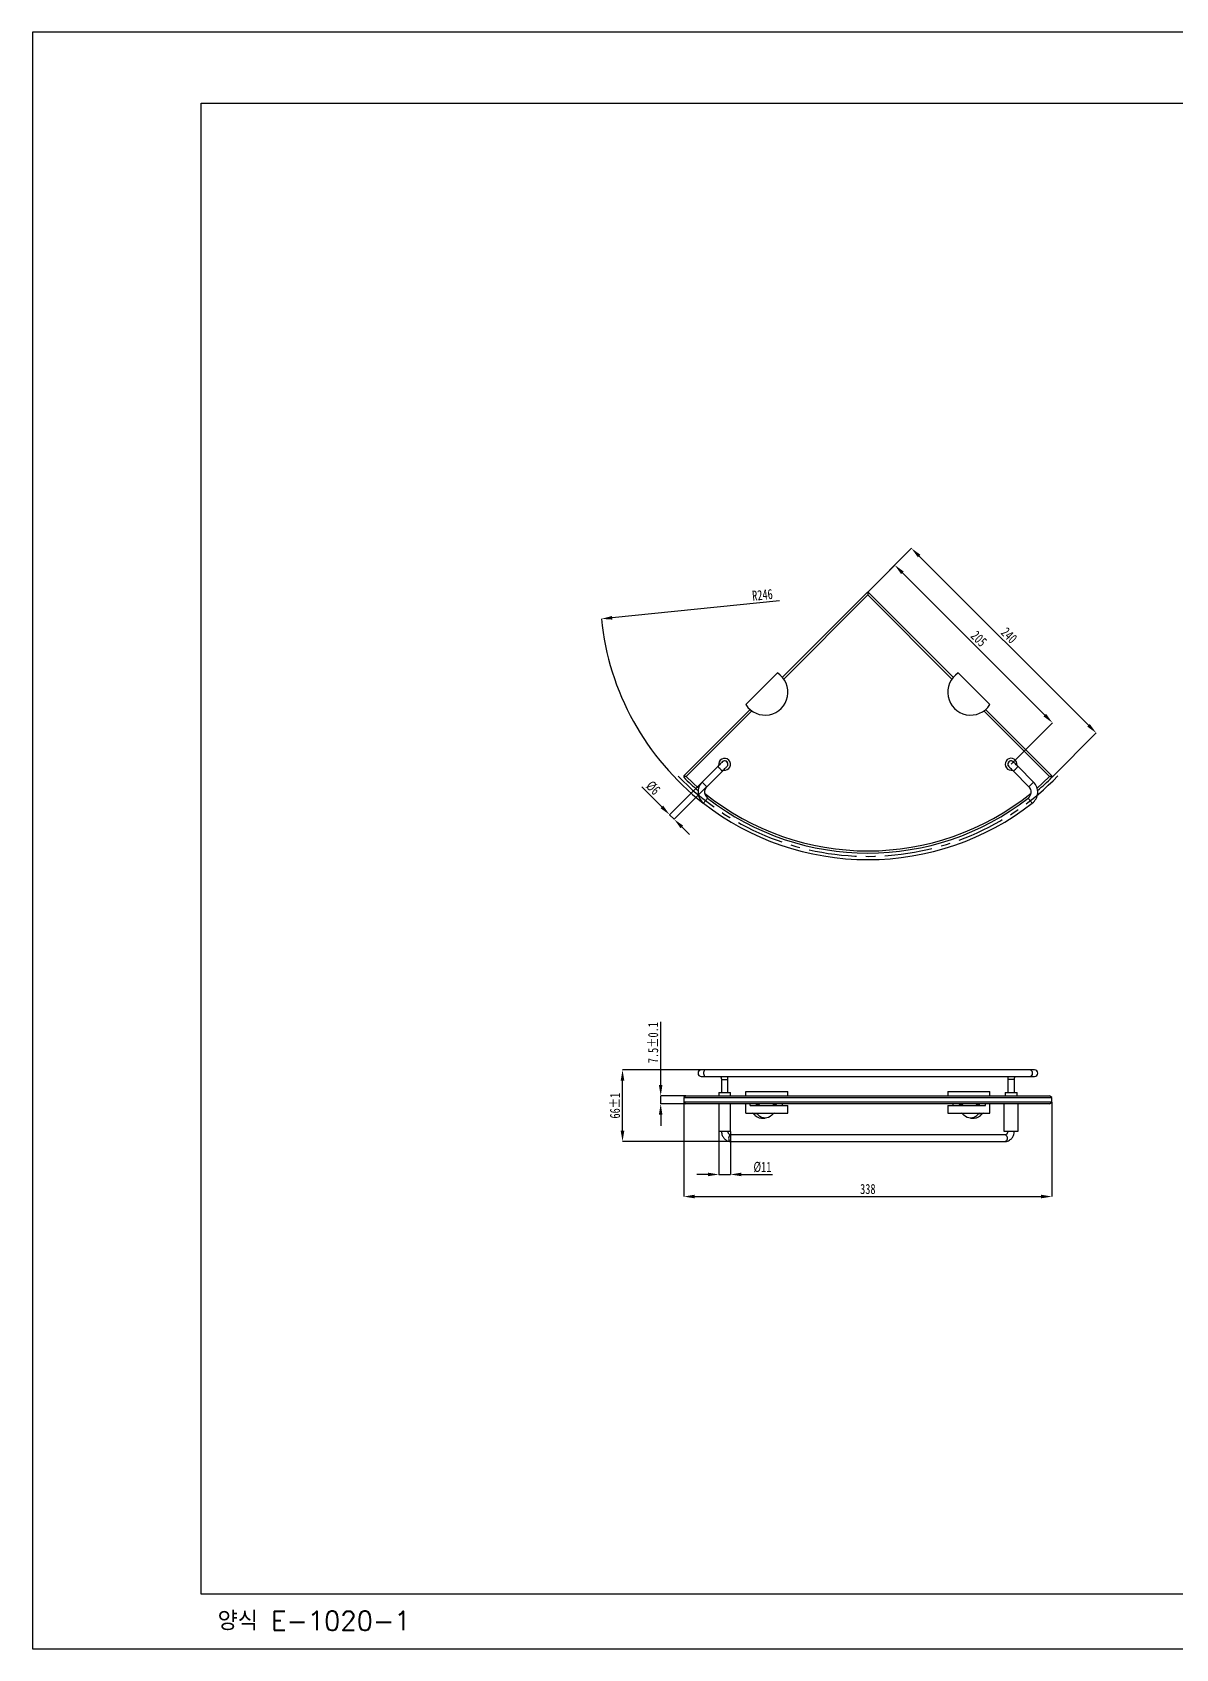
# Model space of a CAD drawing. Extents: x -7342 to 109, y -2632 to 214.
# Drawn here: x -5701.5 to -5491.5, y -2632.3 to -2335.3 of the extents above; entities that cross this region are included whole.
import ezdxf

# ---------------------------------------------------------------- set-up
doc = ezdxf.new("R2010")
doc.units = 0
doc.header["$LTSCALE"] = 7
doc.linetypes.add('CENTER', pattern=[2, 1.25, -0.25, 0.25, -0.25])
doc.layers.get('0').update_dxf_attribs({"color": 2, "linetype": 'CONTINUOUS'})
doc.layers.get('Defpoints').update_dxf_attribs({"linetype": 'CONTINUOUS'})
for name, color, linetype in [('CENTER_LINE', 1, 'CENTER'), ('DIM', 2, 'CONTINUOUS'), ('DWG', 7, 'CONTINUOUS')]:
    doc.layers.add(name, color=color, linetype=linetype)
doc.styles.add('GHS', font='ROMANS.shx', dxfattribs={"bigfont": 'GHS.shx'})
doc.styles.add('SLDTEXTSTYLE3', font='TXT', dxfattribs={"width": 0.75})
doc.dimstyles.new('SLDDIMSTYLE1', dxfattribs={"dimtxt": 1.852083, "dimasz": 2, "dimexe": 0, "dimexo": 0.0625, "dimgap": 0.463021, "dimtad": 1, "dimdec": 0, "dimlfac": 5, "dimrnd": 1e-09, "dimzin": 12, "dimdsep": 46, "dimtxsty": 'SLDTEXTSTYLE3', "dimsah": 1, "dimcen": 0.09, "dimadec": 0, "dimazin": 3, "dimtfac": 1, "dimtdec": 0, "dimtofl": 0, "dimtmove": 0, "dimatfit": 3, "dimfxl": 1, "dimfrac": 2, "dimtolj": 1, "dimtzin": 12, "dimarcsym": 0})
doc.dimstyles.new('SLDDIMSTYLE2', dxfattribs={"dimtxt": 1.852083, "dimasz": 2, "dimexe": 0, "dimexo": 0.0625, "dimgap": 0.463021, "dimtad": 1, "dimdec": 0, "dimlfac": 5, "dimrnd": 1e-09, "dimzin": 12, "dimdsep": 46, "dimtxsty": 'SLDTEXTSTYLE3', "dimsah": 1, "dimcen": 0.09, "dimadec": 0, "dimazin": 3, "dimtfac": 1, "dimtdec": 0, "dimtmove": 0, "dimatfit": 0, "dimfxl": 1, "dimfrac": 2, "dimtolj": 1, "dimtzin": 12, "dimarcsym": 0})
doc.dimstyles.new('SLDDIMSTYLE3', dxfattribs={"dimtxt": 1.852083, "dimasz": 2, "dimexe": 0, "dimexo": 0.0625, "dimgap": 0.463021, "dimtad": 1, "dimdec": 0, "dimlfac": 5, "dimrnd": 1e-09, "dimzin": 12, "dimdsep": 46, "dimtxsty": 'SLDTEXTSTYLE3', "dimsah": 1, "dimcen": 0.09, "dimadec": 0, "dimazin": 3, "dimtol": 1, "dimtp": 1, "dimtm": 1, "dimtfac": 1, "dimtdec": 0, "dimtmove": 0, "dimatfit": 0, "dimfxl": 1, "dimfrac": 2, "dimtolj": 1, "dimarcsym": 0})
doc.dimstyles.new('SLDDIMSTYLE4', dxfattribs={"dimtxt": 1.852083, "dimasz": 2, "dimexe": 0, "dimexo": 0.0625, "dimgap": 0.463021, "dimtad": 1, "dimdec": 1, "dimlfac": 5, "dimrnd": 1e-09, "dimzin": 12, "dimdsep": 46, "dimtxsty": 'SLDTEXTSTYLE3', "dimsah": 1, "dimcen": 0.09, "dimadec": 0, "dimazin": 3, "dimtol": 1, "dimtp": 0.1, "dimtm": 0.1, "dimtfac": 1, "dimtdec": 1, "dimtmove": 0, "dimatfit": 0, "dimfxl": 1, "dimfrac": 2, "dimtolj": 1, "dimarcsym": 0})

# ---------------------------------------------------------------- blocks, each defined once
blk = doc.blocks.new('*D13')
at = {"layer": 'Defpoints', "color": 0, "transparency": 16777216}
for p in [(-5548.2, -2438.27), (-5506.11, -2464.06), (-5514.26, -2472.21)]:
    blk.add_point(p, dxfattribs=at)
at = {"layer": 'DIM', "color": 0, "lineweight": -2, "transparency": 16777216}
for p, q in [((-5548.15, -2438.22), (-5540.06, -2430.12)), ((-5538.64, -2431.54), (-5507.53, -2462.65)), ((-5514.21, -2472.16), (-5506.11, -2464.06))]:
    blk.add_line(p, q, dxfattribs=at)
at = {"layer": 'DIM', "color": 0, "transparency": 16777216}
for points in [[(-5538.41, -2431.3), (-5538.88, -2431.77), (-5540.06, -2430.12)], [(-5507.29, -2462.41), (-5507.76, -2462.88), (-5506.11, -2464.06)]]:
    blk.add_solid(points, dxfattribs=at)
at = {"layer": 'DIM', "color": 0, "transparency": 16777216, "insert": (-5521.45, -2445.46), "char_height": 1.852, "attachment_point": 2, "rotation": 315, "style": 'SLDTEXTSTYLE3'}
blk.add_mtext('\\A1;240', dxfattribs=at)
blk = doc.blocks.new('*D14')
at = {"layer": 'Defpoints', "color": 0, "transparency": 16777216}
for p in [(-5543.13, -2433.2), (-5548.2, -2438.27), (-5521.75, -2469.8)]:
    blk.add_point(p, dxfattribs=at)
at = {"layer": 'DIM', "color": 0, "lineweight": -2, "transparency": 16777216}
for p, q in [((-5548.15, -2438.22), (-5543.13, -2433.2)), ((-5515.55, -2460.77), (-5541.72, -2434.61)), ((-5521.71, -2469.76), (-5514.14, -2462.19))]:
    blk.add_line(p, q, dxfattribs=at)
at = {"layer": 'DIM', "color": 0, "transparency": 16777216}
for points in [[(-5541.48, -2434.38), (-5541.95, -2434.85), (-5543.13, -2433.2)], [(-5515.32, -2460.54), (-5515.79, -2461.01), (-5514.14, -2462.19)]]:
    blk.add_solid(points, dxfattribs=at)
at = {"layer": 'DIM', "color": 0, "transparency": 16777216, "insert": (-5527, -2446.06), "char_height": 1.852, "attachment_point": 2, "rotation": 315, "style": 'SLDTEXTSTYLE3'}
blk.add_mtext('\\A1;205', dxfattribs=at)
blk = doc.blocks.new('*D15')
at = {"layer": 'Defpoints', "color": 0, "transparency": 16777216}
for p in [(-5578.49, -2473.08), (-5577.64, -2473.93), (-5584.47, -2479.07)]:
    blk.add_point(p, dxfattribs=at)
at = {"layer": 'DIM', "color": 0, "lineweight": -2, "transparency": 16777216}
for p, q in [((-5585.89, -2477.65), (-5589.59, -2473.95)), ((-5578.53, -2473.13), (-5584.47, -2479.07)), ((-5577.68, -2473.97), (-5583.63, -2479.92)), ((-5583.63, -2479.92), (-5584.47, -2479.07)), ((-5582.21, -2481.33), (-5580.8, -2482.74))]:
    blk.add_line(p, q, dxfattribs=at)
at = {"layer": 'DIM', "color": 0, "transparency": 16777216}
for points in [[(-5585.65, -2477.42), (-5586.12, -2477.89), (-5584.47, -2479.07)], [(-5581.98, -2481.09), (-5582.45, -2481.57), (-5583.63, -2479.92)]]:
    blk.add_solid(points, dxfattribs=at)
at = {"layer": 'DIM', "color": 0, "transparency": 16777216, "insert": (-5586.81, -2473.46), "char_height": 1.852, "attachment_point": 2, "rotation": 315, "style": 'SLDTEXTSTYLE3'}
blk.add_mtext('\\A1;%%c6', dxfattribs=at)
blk = doc.blocks.new('*D16')
at = {"layer": 'Defpoints', "color": 0, "transparency": 16777216}
for p in [(-5581.86, -2531.82), (-5514.26, -2531.82), (-5514.26, -2549.24)]:
    blk.add_point(p, dxfattribs=at)
at = {"layer": 'DIM', "color": 0, "lineweight": -2, "transparency": 16777216}
for p, q in [((-5581.86, -2531.88), (-5581.86, -2549.24)), ((-5514.26, -2531.88), (-5514.26, -2549.24)), ((-5579.86, -2549.24), (-5516.26, -2549.24))]:
    blk.add_line(p, q, dxfattribs=at)
at = {"layer": 'DIM', "color": 0, "transparency": 16777216}
for points in [[(-5579.86, -2548.9), (-5579.86, -2549.57), (-5581.86, -2549.24)], [(-5516.26, -2548.9), (-5516.26, -2549.57), (-5514.26, -2549.24)]]:
    blk.add_solid(points, dxfattribs=at)
at = {"layer": 'DIM', "color": 0, "transparency": 16777216, "insert": (-5548.06, -2546.92), "char_height": 1.852, "attachment_point": 2, "style": 'SLDTEXTSTYLE3'}
blk.add_mtext('\\A1;338', dxfattribs=at)
blk = doc.blocks.new('*D17')
at = {"layer": 'Defpoints', "color": 0, "transparency": 16777216}
for p in [(-5575.45, -2537.22), (-5573.27, -2537.22), (-5575.45, -2545.18)]:
    blk.add_point(p, dxfattribs=at)
at = {"layer": 'DIM', "color": 0, "lineweight": -2, "transparency": 16777216}
for p, q in [((-5575.45, -2537.28), (-5575.45, -2545.18)), ((-5573.27, -2537.28), (-5573.27, -2545.18)), ((-5577.45, -2545.18), (-5579.45, -2545.18)), ((-5575.45, -2545.18), (-5573.27, -2545.18)), ((-5571.27, -2545.18), (-5565.57, -2545.18))]:
    blk.add_line(p, q, dxfattribs=at)
at = {"layer": 'DIM', "color": 0, "transparency": 16777216}
for points in [[(-5577.45, -2544.84), (-5577.45, -2545.51), (-5575.45, -2545.18)], [(-5571.27, -2544.84), (-5571.27, -2545.51), (-5573.27, -2545.18)]]:
    blk.add_solid(points, dxfattribs=at)
at = {"layer": 'DIM', "color": 0, "transparency": 16777216, "insert": (-5567.42, -2542.86), "char_height": 1.852, "attachment_point": 2, "style": 'SLDTEXTSTYLE3'}
blk.add_mtext('\\A1;%%c11', dxfattribs=at)
blk = doc.blocks.new('*D18')
at = {"layer": 'Defpoints', "color": 0, "transparency": 16777216}
for p in [(-5593.12, -2525.96), (-5577.88, -2525.96), (-5573.27, -2539.12)]:
    blk.add_point(p, dxfattribs=at)
at = {"layer": 'DIM', "color": 0, "lineweight": -2, "transparency": 16777216}
for p, q in [((-5577.94, -2525.96), (-5593.12, -2525.96)), ((-5593.12, -2537.12), (-5593.12, -2527.96)), ((-5573.33, -2539.12), (-5593.12, -2539.12))]:
    blk.add_line(p, q, dxfattribs=at)
at = {"layer": 'DIM', "color": 0, "transparency": 16777216}
for points in [[(-5593.46, -2527.96), (-5592.79, -2527.96), (-5593.12, -2525.96)], [(-5593.46, -2537.12), (-5592.79, -2537.12), (-5593.12, -2539.12)]]:
    blk.add_solid(points, dxfattribs=at)
at = {"layer": 'DIM', "color": 0, "transparency": 16777216, "insert": (-5595.44, -2532.54), "char_height": 1.852, "attachment_point": 2, "rotation": 90, "style": 'SLDTEXTSTYLE3'}
blk.add_mtext('\\A1;66±1 ', dxfattribs=at)
blk = doc.blocks.new('*D19')
at = {"layer": 'Defpoints', "color": 0, "transparency": 16777216}
for p in [(-5586.11, -2532.22), (-5581.43, -2530.72), (-5581.43, -2532.22)]:
    blk.add_point(p, dxfattribs=at)
at = {"layer": 'DIM', "color": 0, "lineweight": -2, "transparency": 16777216}
for p, q in [((-5586.11, -2528.72), (-5586.11, -2517.14)), ((-5581.49, -2530.72), (-5586.11, -2530.72)), ((-5586.11, -2532.22), (-5586.11, -2530.72)), ((-5581.49, -2532.22), (-5586.11, -2532.22)), ((-5586.11, -2534.22), (-5586.11, -2536.22))]:
    blk.add_line(p, q, dxfattribs=at)
at = {"layer": 'DIM', "color": 0, "transparency": 16777216}
for points in [[(-5586.45, -2528.72), (-5585.78, -2528.72), (-5586.11, -2530.72)], [(-5586.45, -2534.22), (-5585.78, -2534.22), (-5586.11, -2532.22)]]:
    blk.add_solid(points, dxfattribs=at)
at = {"layer": 'DIM', "color": 0, "transparency": 16777216, "insert": (-5588.43, -2520.96), "char_height": 1.8521, "attachment_point": 2, "rotation": 90, "style": 'SLDTEXTSTYLE3'}
blk.add_mtext('\\A1;7.5±0.1', dxfattribs=at)
blk = doc.blocks.new('*D55')
at = {"layer": 'Defpoints', "color": 0, "transparency": 16777216}
for p in [(-5548.06, -2438.12), (-5597.01, -2443.09)]:
    blk.add_point(p, dxfattribs=at)
at = {"layer": 'DIM', "color": 0, "lineweight": -2, "transparency": 16777216}
blk.add_line((-5564.28, -2439.77), (-5595.02, -2442.89), dxfattribs=at)
blk.add_arc((-5548.06, -2438.12), 49.2, 185.7947, 232.077, dxfattribs=at)
at = {"layer": 'DIM', "color": 0, "transparency": 16777216}
blk.add_solid([(-5595.05, -2442.56), (-5594.98, -2443.22), (-5597.01, -2443.09)], dxfattribs=at)
at = {"layer": 'DIM', "color": 0, "transparency": 16777216, "insert": (-5567.42, -2438.69), "char_height": 1.852, "attachment_point": 5, "rotation": 5.7947, "style": 'SLDTEXTSTYLE3'}
blk.add_mtext('\\A1;R246', dxfattribs=at)
blk = doc.blocks.new('BORDER')
for p, q in [((1, 1), (0, 1)), ((0, 1), (0, 0)), ((0, 0), (1, 0))]:
    blk.add_line(p, q)

msp = doc.modelspace()

# ---------------------------------------------------------------- linework, layer by layer
at = {"color": 4}
for p, q in [((-5670.522, -2348.314), (-5292.522, -2348.314)), ((-5670.522, -2622.314), (-5670.522, -2348.314)), ((-5292.522, -2622.314), (-5670.522, -2622.314))]:
    msp.add_line(p, q, dxfattribs=at)
at = {"color": 7, "linetype": 'Continuous', "lineweight": 25}
for p, q in [((-5563.755, -2453.822), (-5548.198, -2438.266)), ((-5548.057, -2438.266), (-5548.198, -2438.266)), ((-5548.057, -2438.266), (-5548.057, -2438.69)), ((-5547.916, -2438.266), (-5548.057, -2438.266)), ((-5547.916, -2438.266), (-5532.359, -2453.822)), ((-5548.057, -2438.69), (-5563.506, -2454.139)), ((-5532.608, -2454.139), (-5548.057, -2438.69)), ((-5564.665, -2453.035), (-5570.466, -2458.837)), ((-5525.648, -2458.837), (-5531.449, -2453.035)), ((-5581.857, -2471.924), (-5569.679, -2459.747)), ((-5569.362, -2459.996), (-5581.431, -2472.064)), ((-5514.683, -2472.064), (-5526.751, -2459.996)), ((-5526.435, -2459.747), (-5514.257, -2471.924)), ((-5575.634, -2470.227), (-5578.489, -2473.082)), ((-5521.753, -2470.893), (-5521.533, -2470.871)), ((-5517.625, -2473.082), (-5520.48, -2470.227)), ((-5581.857, -2471.924), (-5581.857, -2472.065)), ((-5581.857, -2472.065), (-5581.857, -2472.206)), ((-5577.641, -2473.931), (-5574.786, -2471.076)), ((-5521.328, -2471.076), (-5518.473, -2473.931)), ((-5514.257, -2472.065), (-5514.683, -2472.064)), ((-5514.257, -2472.065), (-5514.257, -2471.924)), ((-5514.257, -2472.206), (-5514.257, -2472.065)), ((-5577.878, -2525.958), (-5578.651, -2525.958)), ((-5578.651, -2527.158), (-5577.878, -2527.158)), ((-5518.236, -2525.958), (-5577.878, -2525.958)), ((-5577.878, -2527.158), (-5518.236, -2527.158)), ((-5517.463, -2525.958), (-5518.236, -2525.958)), ((-5518.236, -2527.158), (-5517.463, -2527.158)), ((-5575.451, -2530.118), (-5575.451, -2530.718)), ((-5575.451, -2530.118), (-5574.361, -2530.118)), ((-5574.961, -2527.758), (-5574.961, -2530.118)), ((-5574.361, -2530.118), (-5573.271, -2530.118)), ((-5573.761, -2530.118), (-5573.761, -2527.758)), ((-5573.271, -2530.718), (-5573.271, -2530.118)), ((-5570.466, -2530.718), (-5570.466, -2529.918)), ((-5570.466, -2529.918), (-5562.729, -2529.918)), ((-5562.729, -2530.718), (-5562.729, -2529.918)), ((-5533.385, -2529.918), (-5533.385, -2530.718)), ((-5533.385, -2529.918), (-5525.648, -2529.918)), ((-5525.648, -2530.718), (-5525.648, -2529.918)), ((-5522.843, -2530.118), (-5522.843, -2530.718)), ((-5522.843, -2530.118), (-5521.753, -2530.118)), ((-5522.353, -2527.758), (-5522.353, -2530.118)), ((-5521.753, -2530.118), (-5520.663, -2530.118)), ((-5521.153, -2530.118), (-5521.153, -2527.758)), ((-5520.663, -2530.718), (-5520.663, -2530.118)), ((-5581.431, -2530.718), (-5581.857, -2531.018)), ((-5581.857, -2531.018), (-5581.857, -2531.118)), ((-5514.257, -2531.118), (-5581.857, -2531.118)), ((-5581.857, -2531.118), (-5581.857, -2531.818)), ((-5581.857, -2531.818), (-5514.257, -2531.818)), ((-5581.857, -2531.818), (-5581.857, -2531.918)), ((-5581.857, -2531.918), (-5581.431, -2532.218)), ((-5581.431, -2530.718), (-5514.683, -2530.718)), ((-5514.683, -2532.218), (-5581.431, -2532.218)), ((-5575.451, -2532.218), (-5575.451, -2537.218)), ((-5573.271, -2537.218), (-5573.271, -2532.218)), ((-5570.466, -2533.918), (-5570.466, -2532.218)), ((-5569.679, -2532.518), (-5569.679, -2532.218)), ((-5569.679, -2532.518), (-5562.729, -2532.518)), ((-5563.755, -2532.518), (-5563.755, -2532.218)), ((-5562.729, -2533.918), (-5562.729, -2532.518)), ((-5533.385, -2532.518), (-5533.385, -2533.918)), ((-5533.385, -2532.518), (-5526.435, -2532.518)), ((-5532.359, -2532.518), (-5532.359, -2532.218)), ((-5526.435, -2532.518), (-5526.435, -2532.218)), ((-5525.648, -2533.918), (-5525.648, -2532.218)), ((-5523.053, -2532.218), (-5523.053, -2537.218)), ((-5520.453, -2537.218), (-5520.453, -2532.218)), ((-5514.257, -2531.018), (-5514.683, -2530.718)), ((-5514.683, -2532.218), (-5514.257, -2531.918)), ((-5514.257, -2531.118), (-5514.257, -2531.018)), ((-5514.257, -2531.818), (-5514.257, -2531.118)), ((-5514.257, -2531.918), (-5514.257, -2531.818)), ((-5570.466, -2533.918), (-5562.729, -2533.918)), ((-5568.408, -2534.02), (-5569.044, -2534.02)), ((-5567.566, -2534.818), (-5566.929, -2534.818)), ((-5533.385, -2533.918), (-5525.648, -2533.918)), ((-5529.185, -2534.818), (-5528.548, -2534.818)), ((-5527.07, -2534.02), (-5527.706, -2534.02)), ((-5575.451, -2537.218), (-5574.361, -2537.218)), ((-5574.361, -2537.218), (-5573.271, -2537.218)), ((-5522.845, -2537.918), (-5573.269, -2537.918)), ((-5573.269, -2539.118), (-5522.845, -2539.118)), ((-5523.053, -2537.218), (-5521.753, -2537.218)), ((-5521.753, -2537.218), (-5520.453, -2537.218))]:
    msp.add_line(p, q, dxfattribs=at)
at = {"color": 8, "linetype": 'Continuous', "lineweight": 25}
for p, q in [((-5574.961, -2527.758), (-5574.361, -2527.758)), ((-5574.361, -2527.758), (-5573.761, -2527.758)), ((-5521.753, -2527.758), (-5522.353, -2527.758)), ((-5521.153, -2527.758), (-5521.753, -2527.758))]:
    msp.add_line(p, q, dxfattribs=at)
at = {"color": 7, "linetype": 'Continuous', "lineweight": 25, "flags": 128}
for points in [[(-5574.786, -2469.379), (-5574.802, -2469.395), (-5574.85, -2469.443), (-5574.929, -2469.522), (-5575.034, -2469.627), (-5575.163, -2469.756), (-5575.309, -2469.902), (-5575.469, -2470.062), (-5575.634, -2470.227)], [(-5574.786, -2471.076), (-5574.62, -2470.91), (-5574.461, -2470.751), (-5574.314, -2470.604), (-5574.186, -2470.476), (-5574.08, -2470.37), (-5574.002, -2470.292), (-5573.953, -2470.243), (-5573.937, -2470.227)], [(-5522.177, -2470.227), (-5522.161, -2470.243), (-5522.112, -2470.292), (-5522.034, -2470.37), (-5521.928, -2470.476), (-5521.8, -2470.604), (-5521.653, -2470.751), (-5521.494, -2470.91), (-5521.328, -2471.076)], [(-5520.48, -2470.227), (-5520.645, -2470.062), (-5520.805, -2469.902), (-5520.951, -2469.756), (-5521.08, -2469.627), (-5521.185, -2469.522), (-5521.264, -2469.443), (-5521.312, -2469.395), (-5521.328, -2469.379)], [(-5581.431, -2472.064), (-5580.212, -2473.222), (-5579.141, -2474.174)], [(-5516.973, -2474.174), (-5515.902, -2473.222), (-5514.683, -2472.064)], [(-5565.45, -2534.02), (-5565.706, -2534.299), (-5565.989, -2534.523), (-5566.291, -2534.686), (-5566.607, -2534.785), (-5566.929, -2534.818), (-5567.252, -2534.785), (-5567.567, -2534.686), (-5567.87, -2534.523), (-5568.152, -2534.299), (-5568.408, -2534.02)], [(-5527.706, -2534.02), (-5527.962, -2534.299), (-5528.244, -2534.523), (-5528.547, -2534.686), (-5528.862, -2534.785), (-5529.185, -2534.818), (-5529.507, -2534.785), (-5529.823, -2534.686), (-5530.125, -2534.523), (-5530.407, -2534.299), (-5530.664, -2534.02)]]:
    msp.add_lwpolyline(points, dxfattribs=at)
at = {"color": 8, "linetype": 'Continuous', "lineweight": 25, "flags": 128}
for points in [[(-5574.786, -2471.076), (-5574.791, -2471.07), (-5574.832, -2471.029), (-5574.91, -2470.951), (-5575.017, -2470.844), (-5575.143, -2470.718), (-5575.276, -2470.585), (-5575.402, -2470.459), (-5575.51, -2470.351), (-5575.588, -2470.273), (-5575.629, -2470.232), (-5575.634, -2470.227)], [(-5521.328, -2471.076), (-5521.323, -2471.07), (-5521.282, -2471.029), (-5521.204, -2470.951), (-5521.097, -2470.844), (-5520.97, -2470.718), (-5520.838, -2470.585), (-5520.711, -2470.459), (-5520.604, -2470.351), (-5520.526, -2470.273), (-5520.485, -2470.232), (-5520.48, -2470.227)], [(-5577.641, -2473.931), (-5577.646, -2473.925), (-5577.687, -2473.884), (-5577.765, -2473.806), (-5577.872, -2473.699), (-5577.999, -2473.573), (-5578.131, -2473.44), (-5578.258, -2473.314), (-5578.365, -2473.206), (-5578.443, -2473.128), (-5578.484, -2473.087), (-5578.489, -2473.082)], [(-5518.473, -2473.931), (-5518.468, -2473.925), (-5518.427, -2473.884), (-5518.349, -2473.806), (-5518.242, -2473.699), (-5518.115, -2473.573), (-5517.983, -2473.44), (-5517.856, -2473.314), (-5517.749, -2473.206), (-5517.671, -2473.128), (-5517.63, -2473.087), (-5517.625, -2473.082)], [(-5577.51, -2476.026), (-5577.514, -2476.032), (-5577.55, -2476.078), (-5577.618, -2476.165), (-5577.711, -2476.285), (-5577.82, -2476.426), (-5577.935, -2476.574), (-5578.045, -2476.715), (-5578.138, -2476.835), (-5578.206, -2476.922), (-5578.242, -2476.968), (-5578.246, -2476.974)], [(-5518.604, -2476.026), (-5518.6, -2476.032), (-5518.564, -2476.078), (-5518.496, -2476.165), (-5518.403, -2476.285), (-5518.294, -2476.426), (-5518.178, -2476.574), (-5518.069, -2476.715), (-5517.976, -2476.835), (-5517.908, -2476.922), (-5517.872, -2476.968), (-5517.868, -2476.974)], [(-5577.878, -2525.958), (-5577.935, -2525.966), (-5578.045, -2526.024), (-5578.138, -2526.134), (-5578.206, -2526.286), (-5578.242, -2526.465), (-5578.242, -2526.652), (-5578.206, -2526.831), (-5578.138, -2526.983), (-5578.045, -2527.093), (-5577.935, -2527.151), (-5577.878, -2527.158)], [(-5518.236, -2525.958), (-5518.178, -2525.966), (-5518.069, -2526.024), (-5517.976, -2526.134), (-5517.908, -2526.286), (-5517.872, -2526.465), (-5517.872, -2526.652), (-5517.908, -2526.831), (-5517.976, -2526.983), (-5518.069, -2527.093), (-5518.178, -2527.151), (-5518.236, -2527.158)], [(-5573.556, -2538.143), (-5573.613, -2538.306), (-5573.636, -2538.49), (-5573.623, -2538.676), (-5573.576, -2538.848), (-5573.499, -2538.986), (-5573.399, -2539.08), (-5573.287, -2539.118), (-5573.269, -2539.118)], [(-5522.558, -2538.143), (-5522.501, -2538.306), (-5522.478, -2538.49), (-5522.49, -2538.676), (-5522.538, -2538.848), (-5522.615, -2538.986), (-5522.715, -2539.08), (-5522.827, -2539.118), (-5522.845, -2539.118)]]:
    msp.add_lwpolyline(points, dxfattribs=at)
at = {"color": 7, "linetype": 'Continuous', "lineweight": 25}
for centre, radius, start, end in [((-5566.929, -2456.572), 4.2, 212.62637, 57.37363), ((-5529.185, -2456.572), 4.2, 122.62637, 327.37363), ((-5574.361, -2469.803), 1.09, 258.39849, 191.60151), ((-5574.361, -2469.803), 0.61, 304.61114, 145.38886), ((-5574.361, -2469.803), 0.6, 315, 135), ((-5521.753, -2469.803), 1.09, 348.39849, 270), ((-5521.753, -2469.803), 0.61, 34.61114, 235.38886), ((-5521.753, -2469.803), 0.6, 45, 225), ((-5548.057, -2438.124), 48, 225.23824, 229.49536), ((-5576.651, -2474.921), 2.6, 135, 232.14978), ((-5576.651, -2474.921), 1.4, 135, 232.14978), ((-5519.463, -2474.921), 1.4, 307.85022, 45), ((-5519.463, -2474.921), 2.6, 307.85022, 45), ((-5548.057, -2438.124), 48, 310.50464, 314.76176), ((-5548.057, -2438.124), 49.2, 232.14978, 270), ((-5548.057, -2438.124), 47.6, 230.95779, 309.04221), ((-5548.057, -2438.124), 48, 232.14978, 307.85022), ((-5548.057, -2438.124), 49.2, 270, 307.85022), ((-5578.651, -2526.558), 0.6, 90, 270), ((-5517.463, -2526.558), 0.6, 270, 90), ((-5568.273, -2531.945), 0.463, 216.11485, 323.88515), ((-5565.161, -2531.945), 0.463, 216.11485, 323.88515), ((-5530.953, -2531.945), 0.463, 216.11073, 323.88927), ((-5527.841, -2531.945), 0.463, 216.11478, 323.88522), ((-5569.243, -2534.162), 0.244, 35.61259, 87.66875), ((-5567.48, -2532.89), 1.93, 215.83408, 267.44698), ((-5568.606, -2534.162), 0.244, 35.61216, 87.6688), ((-5565.252, -2534.162), 0.244, 92.33097, 144.38807), ((-5530.862, -2534.162), 0.244, 35.61193, 87.66903), ((-5528.622, -2532.914), 1.906, 272.20029, 324.51865), ((-5527.508, -2534.162), 0.244, 92.33125, 144.38741), ((-5526.871, -2534.162), 0.244, 92.33097, 144.38807)]:
    msp.add_arc(centre, radius, start, end, dxfattribs=at)
at = {"color": 8, "linetype": 'Continuous', "lineweight": 25}
for centre, start, end in [((-5573.234, -2538.258), 95.90579, 160.26706), ((-5522.88, -2538.258), 19.73276, 84.09439)]:
    msp.add_arc(centre, 0.342, start, end, dxfattribs=at)
at = {"color": 7, "linetype": 'Continuous', "lineweight": 25}
for points, knots in [([(-5581.431, -2472.064), (-5581.502, -2472.065), (-5581.644, -2472.065), (-5581.786, -2472.065), (-5581.857, -2472.065)], [0, 0, 0, 0, 0.4999965, 1, 1, 1, 1]), ([(-5575.21, -2527.158), (-5575.21, -2527.158), (-5575.21, -2527.158), (-5575.199, -2527.159), (-5575.152, -2527.191), (-5575.088, -2527.265), (-5575.026, -2527.385), (-5574.98, -2527.536), (-5574.963, -2527.667), (-5574.962, -2527.741), (-5574.961, -2527.758)], [0, 0, 0, 0, 0.0748883, 0.2532077, 0.3935377, 0.539223, 0.678221, 0.8177098, 0.9588226, 1, 1, 1, 1]), ([(-5573.761, -2527.758), (-5573.763, -2527.699), (-5573.767, -2527.537), (-5573.793, -2527.333), (-5573.836, -2527.197), (-5573.848, -2527.158)], [0, 0, 0, 0, 0.2889324, 0.7966092, 1, 1, 1, 1]), ([(-5522.267, -2527.158), (-5522.278, -2527.195), (-5522.32, -2527.328), (-5522.346, -2527.532), (-5522.351, -2527.696), (-5522.353, -2527.758)], [0, 0, 0, 0, 0.1927051, 0.6957924, 1, 1, 1, 1]), ([(-5521.153, -2527.758), (-5521.152, -2527.73), (-5521.15, -2527.644), (-5521.126, -2527.503), (-5521.076, -2527.357), (-5521.013, -2527.248), (-5520.952, -2527.183), (-5520.911, -2527.159), (-5520.904, -2527.158), (-5520.904, -2527.158), (-5520.904, -2527.158)], [0, 0, 0, 0, 0.06851596, 0.21048286, 0.3512428, 0.49023422, 0.62996546, 0.7750023, 0.93578256, 1, 1, 1, 1]), ([(-5574.956, -2537.218), (-5574.954, -2537.273), (-5574.949, -2537.407), (-5574.903, -2537.671), (-5574.814, -2537.97), (-5574.679, -2538.244), (-5574.531, -2538.47), (-5574.34, -2538.687), (-5574.069, -2538.902), (-5573.767, -2539.044), (-5573.523, -2539.1), (-5573.371, -2539.116), (-5573.302, -2539.118), (-5573.266, -2539.118)], [0, 0, 0, 0, 0.0549786, 0.1350835, 0.2707958, 0.3729556, 0.4538276, 0.5546664, 0.6791347, 0.8276259, 0.9212305, 0.9600906, 1, 1, 1, 1]), ([(-5573.272, -2537.918), (-5573.316, -2537.912), (-5573.41, -2537.9), (-5573.54, -2537.794), (-5573.638, -2537.653), (-5573.702, -2537.507), (-5573.745, -2537.358), (-5573.751, -2537.255), (-5573.753, -2537.218)], [0, 0, 0, 0, 0.2246195, 0.4736145, 0.6103417, 0.7567007, 0.9128702, 1, 1, 1, 1]), ([(-5522.848, -2539.118), (-5522.798, -2539.117), (-5522.71, -2539.115), (-5522.559, -2539.093), (-5522.33, -2539.037), (-5522.045, -2538.903), (-5521.774, -2538.687), (-5521.583, -2538.47), (-5521.435, -2538.245), (-5521.301, -2537.971), (-5521.211, -2537.672), (-5521.165, -2537.407), (-5521.16, -2537.273), (-5521.158, -2537.218)], [0, 0, 0, 0, 0.0565873, 0.0993934, 0.1720689, 0.3205571, 0.4453596, 0.5462074, 0.6268448, 0.7286971, 0.8644233, 0.9448755, 1, 1, 1, 1]), ([(-5522.361, -2537.218), (-5522.363, -2537.255), (-5522.369, -2537.359), (-5522.412, -2537.508), (-5522.476, -2537.654), (-5522.574, -2537.795), (-5522.704, -2537.9), (-5522.798, -2537.912), (-5522.842, -2537.918)], [0, 0, 0, 0, 0.0875881, 0.2439702, 0.3900273, 0.526655, 0.7759985, 1, 1, 1, 1])]:
    msp.add_open_spline(points, degree=3, knots=knots, dxfattribs=at)
at = {"layer": 'CENTER_LINE'}
msp.add_arc((-5548.057, -2438.124), 48.6, 224.18969, 315.89149, dxfattribs=at)

# ---------------------------------------------------------------- block references
at = {"xscale": 420, "yscale": 297, "zscale": 420}
msp.add_blockref('BORDER', (-5701.522, -2632.314), dxfattribs=at)

# ---------------------------------------------------------------- texts
at = {"layer": 'DWG', "style": 'GHS'}
msp.add_text('양식 E-1020-1', height=3.5, dxfattribs=at).set_placement((-5667.5, -2628.942))

# ---------------------------------------------------------------- dimensions: what is measured, and where the dimension line sits
at = {"layer": 'DIM'}
for base, p1, p2, angle, dimstyle, picture, middle in [((-5506.114, -2464.063), (-5548.198, -2438.266), (-5514.257, -2472.206), 315, 'SLDDIMSTYLE1', '*D13', (-5523.085, -2447.093)), ((-5543.13, -2433.197), (-5521.753, -2469.803), (-5548.198, -2438.266), 315, 'SLDDIMSTYLE1', '*D14', (-5528.634, -2447.693)), ((-5586.112, -2532.218), (-5581.431, -2530.718), (-5581.431, -2532.218), 90, 'SLDDIMSTYLE4', '*D19', (-5586.112, -2520.964))]:
    dim = msp.add_linear_dim(base=base, p1=p1, p2=p2, angle=angle, dimstyle=dimstyle, dxfattribs=at)
    dim.commit()
    dim.dimension.update_dxf_attribs({"geometry": picture, "text_midpoint": middle, "dimtype": 160})
dim = msp.add_radius_dim(center=(-5548.057, -2438.124), mpoint=(-5597.006, -2443.092), dimstyle='SLDDIMSTYLE1', dxfattribs=at)
dim.commit()
dim.dimension.update_dxf_attribs({"geometry": '*D55', "text_midpoint": (-5567.275, -2440.075), "dimtype": 164})
for base, p1, p2, angle, text, dimstyle, picture, middle in [((-5584.474, -2479.067), (-5577.641, -2473.931), (-5578.489, -2473.082), 315, '%%c<>', 'SLDDIMSTYLE2', '*D15', (-5588.448, -2475.092)), ((-5593.124, -2525.958), (-5573.269, -2539.118), (-5577.878, -2525.958), 90, '<> ', 'SLDDIMSTYLE3', '*D18', (-5593.124, -2532.538))]:
    dim = msp.add_linear_dim(base=base, p1=p1, p2=p2, angle=angle, text=text, dimstyle=dimstyle, dxfattribs=at)
    dim.commit()
    dim.dimension.update_dxf_attribs({"geometry": picture, "text_midpoint": middle, "dimtype": 160})
dim = msp.add_linear_dim(base=(-5514.257, -2549.237), p1=(-5581.857, -2531.818), p2=(-5514.257, -2531.818), dimstyle='SLDDIMSTYLE1', dxfattribs=at)
dim.commit()
dim.dimension.update_dxf_attribs({"geometry": '*D16', "text_midpoint": (-5548.057, -2549.237), "dimtype": 160})
dim = msp.add_linear_dim(base=(-5575.451, -2545.175), p1=(-5573.271, -2537.218), p2=(-5575.451, -2537.218), text='%%c<>', dimstyle='SLDDIMSTYLE2', dxfattribs=at)
dim.commit()
dim.dimension.update_dxf_attribs({"geometry": '*D17', "text_midpoint": (-5567.419, -2545.175), "dimtype": 160})

doc.saveas('drawing.dxf')
